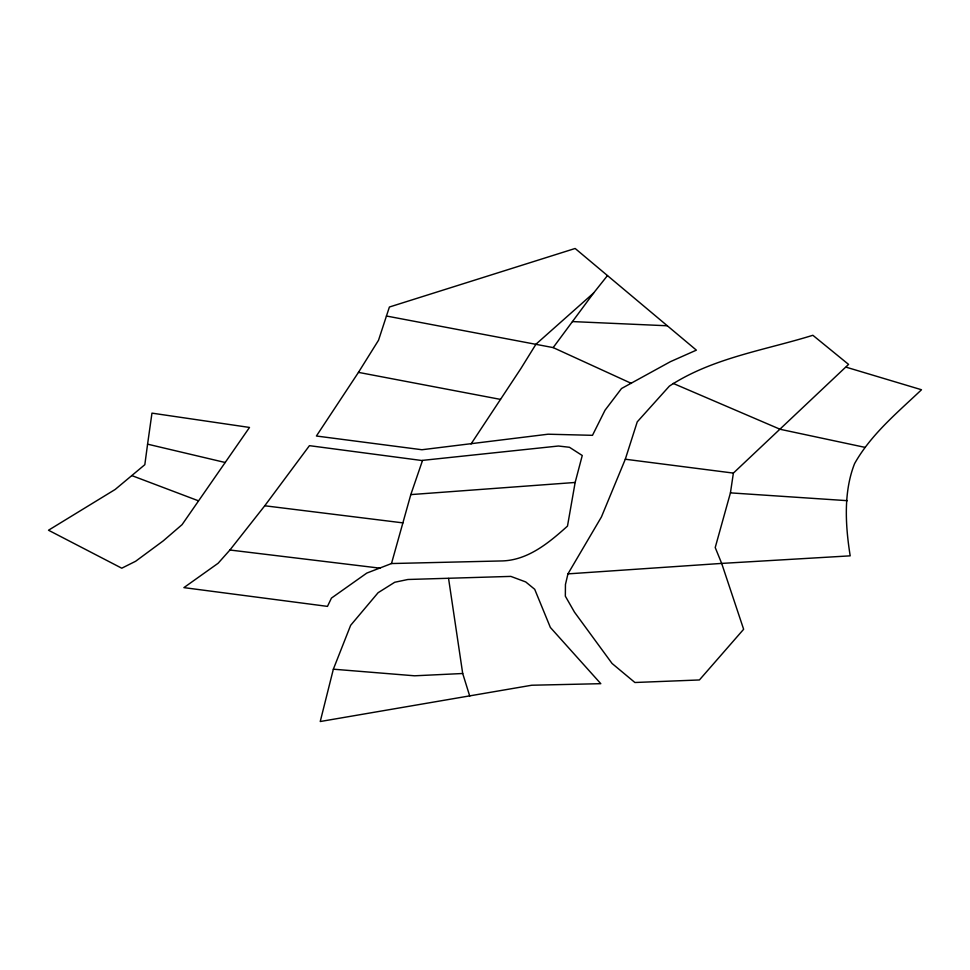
<?xml version="1.0" encoding="UTF-8"?>
<svg xmlns="http://www.w3.org/2000/svg" width="970" height="970" viewBox="0 0 970 970"><rect width="100%" height="100%" fill="white"/><g stroke="black" fill="none" stroke-linecap="round" stroke-linejoin="round"><path stroke-width="1.45" d="M846.264 367.218L921.5 389.746C897.517 412.529 871.06 434.317 854.606 463.575C843.282 492.178 845.428 525.982 850.193 555.846L721.68 563.412L567.947 573.876L565.449 584.486L565.34 596.174L574.482 612.155L612.058 663.468L634.901 682.504L699.418 679.958L743.638 629.275L721.68 563.412L715.217 547.553L730.434 492.869L733.381 473.093L848.568 364.405L812.86 335.28C764.602 350.291 712.332 357.894 669.373 386.121L637.241 421.865L625.298 459.234L601.424 516.962L567.947 573.876M147.585 444.163L144.821 464.691L115.175 489.462L48.5 530.226L121.759 568.202L135.63 561.266L163.239 540.872L182.081 524.637L249.508 427.443L151.963 413.135L147.585 444.163L225.234 462.508M391.492 563.546L410.807 494.603L422.556 460.374L558.417 446.018L569.463 447.279L582.255 455.5L575.149 482.466L567.486 526.104C548.705 542.97 527.401 560.781 500.787 560.963L391.492 563.546L366.793 573.088L331.449 598.09L327.472 606.383L183.9 587.626L218.117 563.267L229.914 550.014L264.762 505.77L309.442 445.666L422.483 460.592M333.353 669.191L320.233 721.522L531.754 685.232L600.794 683.68L550.366 627.457L534.7 589.287L525.728 581.939L510.838 576.398L407.897 579.49L394.741 582.255L378.094 592.718L350.643 625.323L333.353 669.191L414.614 675.799L462.702 673.507L469.747 696.108M386.448 316.014L378.53 340.24L358.463 372.371L316.402 436.015L421.926 449.74L548.098 434.208L592.488 435.324L605.05 410.189L621.515 388.521L670.403 361.677L696.375 350.146L575.149 248.478L389.406 307.017L386.448 316.014L553.167 347.599L631.421 383.417M471.056 443.957L520.866 368.588L535.986 344.18L593.604 293.025L607.487 275.565M553.167 347.599L593.604 293.025M410.807 494.603L575.149 482.466M572.445 321.579L667.336 325.774M847.368 500.678L730.434 492.869M229.914 550.014L380.398 568.214M264.762 505.77L402.938 522.878M733.381 473.093L625.298 459.234M358.463 372.371L500.508 399.397M864.997 447.364L780.147 429.286L673.204 383.417M131.847 475.603L198.316 500.762M448.564 578.435L462.702 673.507"/></g></svg>
